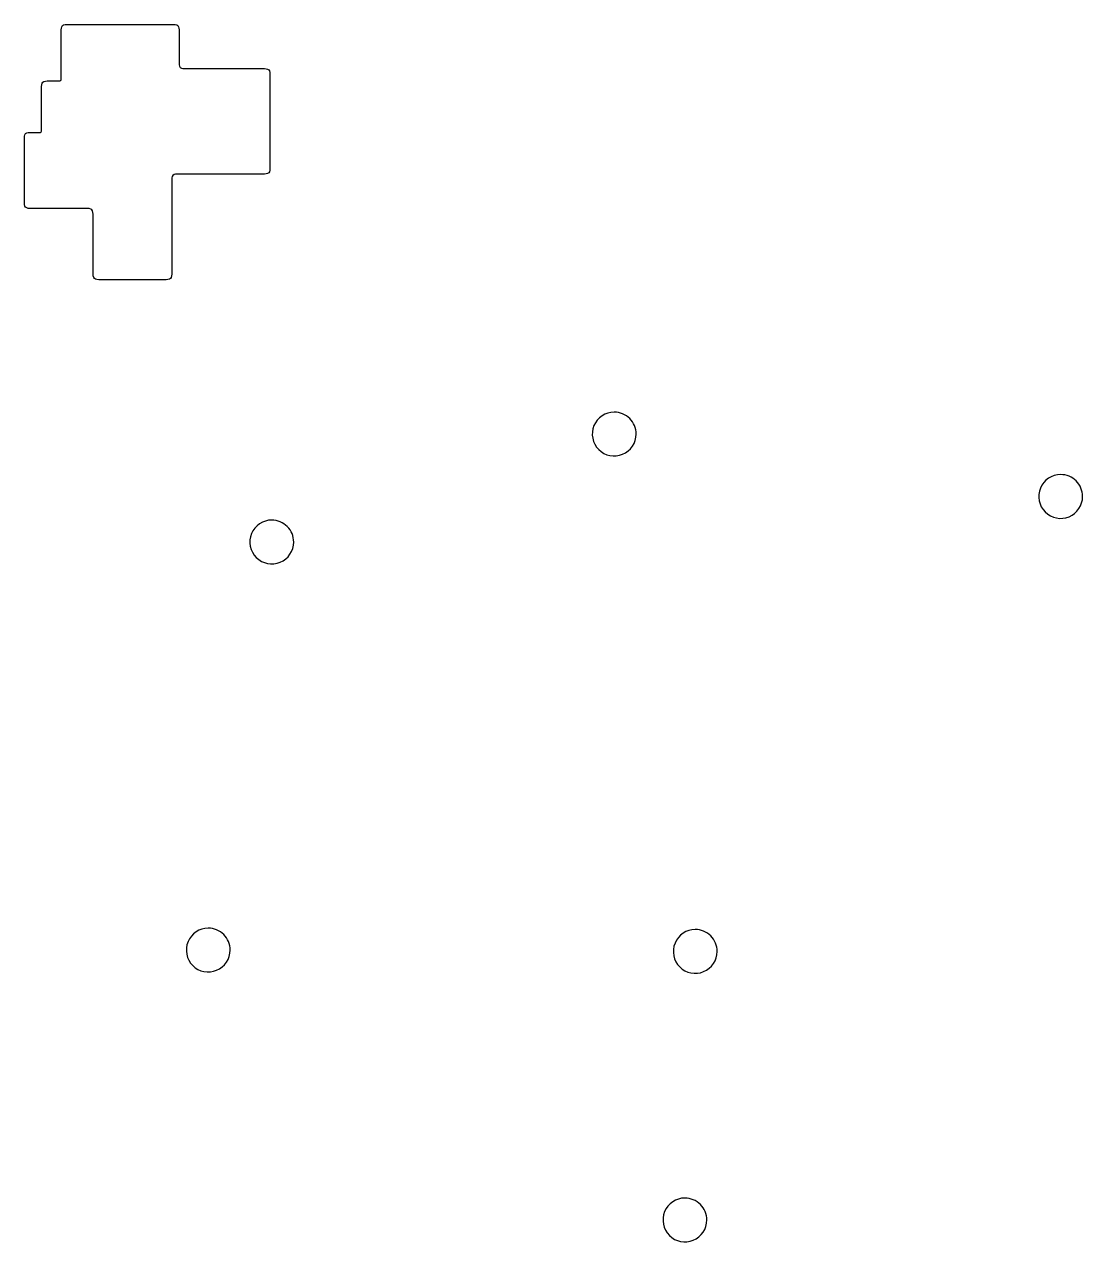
# Model space of a CAD drawing. Extents: x 27 to 574, y -384 to 247.
import ezdxf

# ---------------------------------------------------------------- set-up
doc = ezdxf.new("R2010")
doc.units = 0
doc.layers.add('Layer_1', color=7, linetype='CONTINUOUS')

msp = doc.modelspace()

# ---------------------------------------------------------------- linework, layer by layer
at = {"layer": 'Layer_1', "color": 1}
for points in [[(49.999555, 247), (103.34, 247)], [(46.19, 219.06), (46.19, 243.19)], [(107.15024, 243.19), (107.15, 227.95)], [(110.96, 224.14), (150.33, 224.14)], [(39.84, 217.79), (44.92, 217.79)], [(154.14, 220.33), (154.14, 173.34)], [(36.03, 192.39), (36.03, 213.98)], [(30.95, 191.12), (34.76, 191.12)], [(27.14, 155.56), (27.14, 187.31)], [(103.34, 165.72), (103.34, 118.73)], [(150.33, 169.53), (107.15, 169.53)], [(58.89, 151.75), (30.95, 151.75)], [(62.7, 118.73), (62.7, 147.94)], [(99.53, 114.92), (66.51, 114.92)]]:
    msp.add_lwpolyline(points, dxfattribs=at)
for points in [[(332.182673, 46.417311)], [(563.074016, 14.10237)], [(155.074012, -9.444102)], [(122.229921, -220.530671)], [(374.097649, -221.248819)], [(368.730701, -360.184252)]]:
    msp.add_lwpolyline(points, close=True, dxfattribs=at)
for points in [[(46.19, 243.19), (46.19, 244.459736), (46.19, 245.729709), (46.825145, 246.364855)], [(46.825145, 246.364855), (47.460291, 247), (48.730265, 247), (50, 247)], [(103.34014, 247), (104.61044, 247), (105.88044, 247), (106.51534, 246.364855)], [(106.51534, 246.364855), (107.15024, 245.729709), (107.15024, 244.459734), (107.15024, 243.19)], [(107.15, 227.95), (107.15, 226.679736), (107.15, 225.409763), (107.78515, 224.774881)], [(107.78515, 224.774881), (108.42029, 224.14), (109.69027, 224.14), (110.96, 224.14)], [(150.33, 224.139991), (151.60043, 224.139991), (152.87057, 224.139991), (153.50553, 223.504848)], [(153.50553, 223.504848), (154.14049, 222.869705), (154.14049, 221.599733), (154.14049, 220.33)], [(36.03, 213.98), (36.03, 215.249737), (36.03, 216.51971), (36.665145, 217.154855)], [(36.665145, 217.154855), (37.30029, 217.79), (38.570264, 217.79), (39.84, 217.79)], [(44.92, 217.79), (45.343598, 217.79), (45.766923, 217.79), (45.978462, 218.001539)], [(45.978462, 218.001539), (46.19, 218.213077), (46.19, 218.636402), (46.19, 219.06)], [(27.14, 187.31), (27.14, 188.57974), (27.14, 189.84971), (27.775144, 190.48486)], [(27.775144, 190.48486), (28.410287, 191.12), (29.680263, 191.12), (30.95, 191.12)], [(34.76, 191.12), (35.183599, 191.12), (35.606923, 191.12), (35.818461, 191.33154)], [(35.818461, 191.33154), (36.03, 191.54308), (36.03, 191.96667), (36.03, 192.39)], [(154.14, 173.34), (154.14, 172.06974), (154.14, 170.79976), (153.50512, 170.16488)], [(103.97514, 168.89486), (103.34, 168.25971), (103.34, 166.98973), (103.34, 165.72)], [(107.15, 169.53), (105.88027, 169.53), (104.61029, 169.53), (103.97514, 168.89486)], [(153.50512, 170.16488), (152.87024, 169.53), (151.60027, 169.53), (150.33, 169.53)], [(27.775146, 152.38488), (27.14, 153.01976), (27.14, 154.28973), (27.14, 155.56)], [(30.95, 151.75), (29.680265, 151.75), (28.410292, 151.75), (27.775146, 152.38488)], [(62.065119, 151.11486), (61.430239, 151.75), (60.160265, 151.75), (58.89, 151.75)], [(62.7, 147.94), (62.7, 149.20974), (62.7, 150.47971), (62.065119, 151.11486)], [(63.335148, 115.55488), (62.7, 116.18977), (62.7, 117.45973), (62.7, 118.73)], [(66.51, 114.92), (65.240264, 114.92), (63.970295, 114.92), (63.335148, 115.55488)], [(102.70512, 115.55487), (102.07024, 114.92), (100.80026, 114.92), (99.53, 114.92)], [(103.34, 118.73), (103.34, 117.46), (103.34, 116.18975), (102.70512, 115.55487)], [(332.182673, 46.417311), (327.596645, 46.417311), (323.462186, 43.654755), (321.707189, 39.417817)], [(340.200262, 43.096318), (338.073865, 45.222714), (335.189852, 46.417311), (332.182673, 46.417311)], [(321.707189, 39.417817), (319.952192, 35.180879), (320.922273, 30.303952), (324.165085, 27.06114)], [(343.521256, 35.078729), (343.521256, 38.085908), (342.326659, 40.969921), (340.200262, 43.096318)], [(336.521761, 24.603244), (340.758699, 26.358242), (343.521256, 30.4927), (343.521256, 35.078729)], [(324.165085, 27.06114), (327.407897, 23.818328), (332.284823, 22.848247), (336.521761, 24.603244)], [(563.074016, 14.10237), (558.487987, 14.10237), (554.353528, 11.339813), (552.598531, 7.102875)], [(571.091604, 10.781376), (568.965208, 12.907773), (566.081195, 14.10237), (563.074016, 14.10237)], [(552.598531, 7.102875), (550.843534, 2.865937), (551.813615, -2.01099), (555.056427, -5.253802)], [(574.412598, 2.763787), (574.412598, 5.770966), (573.218001, 8.654979), (571.091604, 10.781376)], [(567.413103, -7.711697), (571.650041, -5.9567), (574.412598, -1.822242), (574.412598, 2.763787)], [(555.056427, -5.253802), (558.299239, -8.496614), (563.176166, -9.466695), (567.413103, -7.711697)], [(155.074012, -9.444102), (150.487983, -9.444102), (146.353525, -12.206659), (144.598528, -16.443597)], [(163.091601, -12.765096), (160.965204, -10.638699), (158.081191, -9.444102), (155.074012, -9.444102)], [(144.598528, -16.443597), (142.84353, -20.680535), (143.813611, -25.557462), (147.056423, -28.800273)], [(166.412595, -20.782685), (166.412595, -17.775506), (165.217997, -14.891493), (163.091601, -12.765096)], [(159.4131, -31.258169), (163.650038, -29.503172), (166.412595, -25.368713), (166.412595, -20.782685)], [(147.056423, -28.800273), (150.299235, -32.043085), (155.176162, -33.013166), (159.4131, -31.258169)], [(122.229921, -220.530671), (117.643893, -220.530671), (113.509434, -223.293228), (111.754437, -227.530166)], [(130.24751, -223.851665), (128.121113, -221.725268), (125.2371, -220.530671), (122.229921, -220.530671)], [(133.568504, -231.869254), (133.568504, -228.862074), (132.373907, -225.978062), (130.24751, -223.851665)], [(374.097649, -221.248819), (369.511621, -221.248819), (365.377162, -224.011376), (363.622165, -228.248314)], [(382.115238, -224.569813), (379.988841, -222.443416), (377.104828, -221.248819), (374.097649, -221.248819)], [(385.436232, -232.587402), (385.436232, -229.580222), (384.241635, -226.69621), (382.115238, -224.569813)], [(111.754437, -227.530166), (109.99944, -231.767104), (110.969521, -236.64403), (114.212333, -239.886842)], [(126.569009, -242.344738), (130.805947, -240.589741), (133.568504, -236.455282), (133.568504, -231.869254)], [(363.622165, -228.248314), (361.867168, -232.485252), (362.837249, -237.362178), (366.08006, -240.60499)], [(378.436737, -243.062886), (382.673675, -241.307889), (385.436232, -237.17343), (385.436232, -232.587402)], [(114.212333, -239.886842), (117.455144, -243.129654), (122.332071, -244.099735), (126.569009, -242.344738)], [(366.08006, -240.60499), (369.322872, -243.847802), (374.199799, -244.817883), (378.436737, -243.062886)], [(368.730701, -360.184252), (364.144672, -360.184252), (360.010214, -362.946809), (358.255217, -367.183747)], [(376.74829, -363.505246), (374.621893, -361.378849), (371.73788, -360.184252), (368.730701, -360.184252)], [(380.069284, -371.522835), (380.069284, -368.515656), (378.874687, -365.631643), (376.74829, -363.505246)], [(358.255217, -367.183747), (356.500219, -371.420685), (357.4703, -376.297611), (360.713112, -379.540423)], [(373.069789, -381.998319), (377.306727, -380.243322), (380.069284, -376.108863), (380.069284, -371.522835)], [(360.713112, -379.540423), (363.955924, -382.783235), (368.832851, -383.753316), (373.069789, -381.998319)]]:
    msp.add_open_spline(points, degree=3, dxfattribs=at)

doc.saveas('drawing.dxf')
